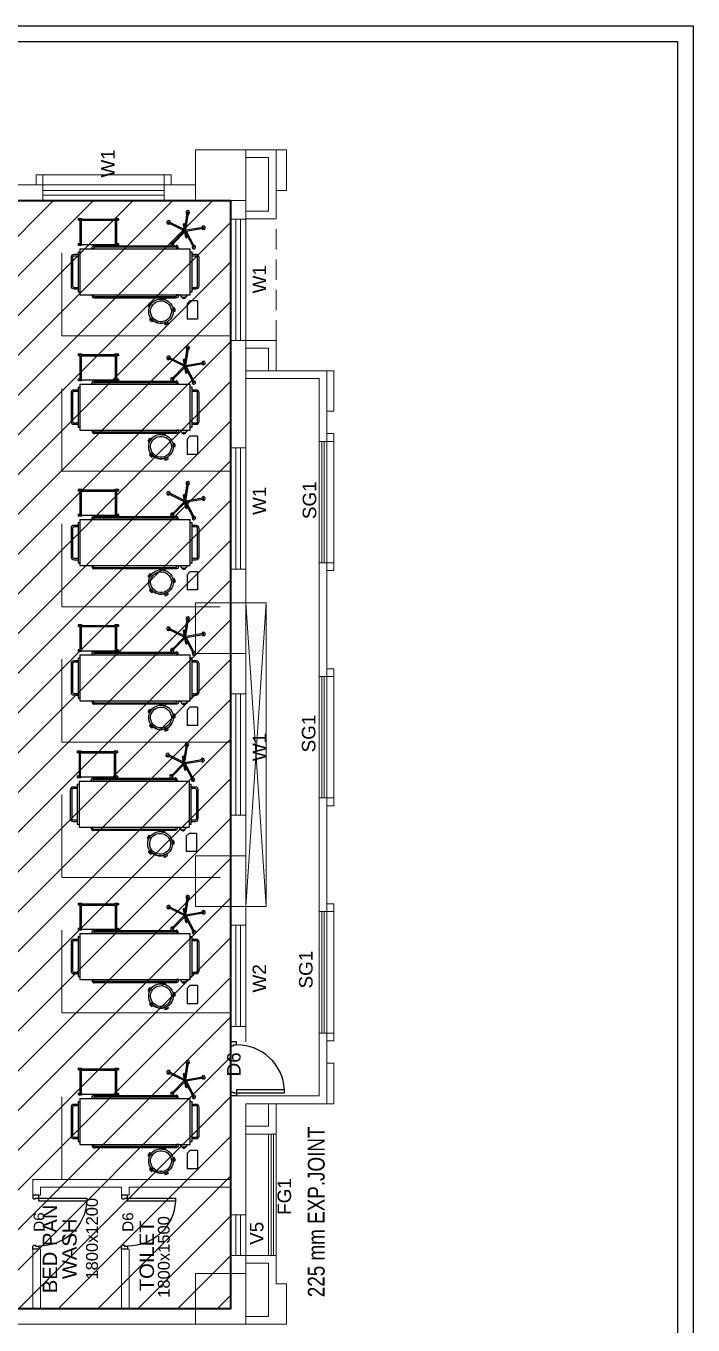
# Model space of a CAD drawing. Extents: x 3550807 to 4078732, y -628171 to -515859.
# Drawn here: x 3693303 to 3703187, y -538645 to -519387 of the extents above; entities that cross this region are included whole.
import ezdxf
from ezdxf.enums import TextEntityAlignment as Align

# ---------------------------------------------------------------- set-up
doc = ezdxf.new("R2010")
doc.units = 0
doc.header["$LTSCALE"] = 6
doc.header["$MEASUREMENT"] = 0
doc.linetypes.add('HIDDEN', pattern=[0.375, 0.25, -0.125])
doc.layers.get('0').update_dxf_attribs({"linetype": 'CONTINUOUS'})
doc.layers.add('Bed', color=33, linetype='CONTINUOUS')
doc.layers.add('DOOR', color=44, linetype='CONTINUOUS')
doc.layers.add('D.F', color=251, linetype='CONTINUOUS', lineweight=5)
doc.layers.add('WALL', color=10, linetype='CONTINUOUS', lineweight=35)
doc.styles.add('ARI', font='arial.ttf')
doc.styles.add('ARIAL', font='arial.ttf')
doc.linetypes.add('ZIGZAG', pattern='A,0.0001,-0.2,[131,ltypeshp.shx,S=0.2,R=0,X=-0.2,Y=0],-0.4,[131,ltypeshp.shx,S=0.2,R=180,X=0.2,Y=0],-0.2', length=0.8001)

# ---------------------------------------------------------------- blocks, each defined once
blk = doc.blocks.new('A$C6969112B')
at = {"layer": 'Bed', "color": 8}
for p, q in [((1421, 1704), (1464, 1956)), ((1438, 1701), (1481, 1953)), ((387, 1872), (116, 1872)), ((116, 1872), (116, 1719)), ((343, 1719), (387, 1762)), ((387, 1872), (387, 1762)), ((478, 1766), (1160, 1766)), ((478, 131), (478, 1766)), ((521, 1793), (1116, 1793)), ((521, 1766), (521, 1793)), ((1116, 1766), (1116, 1793)), ((1160, 131), (1160, 1766)), ((1374, 1709), (1186, 1807)), ((1421, 1704), (1194, 1823)), ((1438, 1701), (1691, 1738)), ((343, 1719), (116, 1719)), ((428, 1689), (478, 1729)), ((428, 1654), (478, 1615)), ((432, 1559), (432, 1557)), ((434, 343), (434, 1557)), ((451, 343), (451, 1557)), ((453, 1559), (453, 1557)), ((476, 1595), (476, 1561)), ((1162, 1595), (1162, 1561)), ((1185, 1559), (1185, 1557)), ((1186, 343), (1186, 1557)), ((1204, 343), (1204, 1557)), ((1205, 1559), (1205, 1557)), ((1409, 1685), (1229, 1510)), ((1425, 1676), (1242, 1497)), ((1324, 1707), (1324, 1710)), ((1329, 1699), (1522, 1666)), ((1332, 1716), (1525, 1683)), ((1340, 1697), (1343, 1714)), ((1425, 1676), (1538, 1447)), ((1443, 1679), (1554, 1454)), ((1483, 1690), (1694, 1721)), ((1512, 1667), (1515, 1685)), ((1530, 1671), (1531, 1675)), ((55, 1439), (34, 1391)), ((54, 1382), (34, 1391)), ((75, 1430), (54, 1382)), ((75, 1430), (55, 1439)), ((72, 1402), (64, 1406)), ((229, 1539), (227, 1517)), ((227, 1517), (279, 1511)), ((229, 1539), (281, 1533)), ((281, 1533), (279, 1511)), ((429, 1399), (408, 1396)), ((408, 1396), (414, 1344)), ((429, 1399), (436, 1347)), ((76, 1196), (91, 1212)), ((116, 1161), (76, 1196)), ((130, 1178), (91, 1212)), ((120, 1198), (114, 1191)), ((116, 1161), (130, 1178)), ((347, 1187), (301, 1160)), ((313, 1141), (301, 1160)), ((358, 1168), (313, 1141)), ((358, 1168), (347, 1187)), ((436, 1347), (414, 1344)), ((1234, 703), (1212, 703)), ((1212, 703), (1212, 650)), ((1223, 650), (1212, 650)), ((1223, 131), (1223, 676)), ((1223, 676), (1594, 676)), ((1223, 659), (1577, 659)), ((1234, 703), (1234, 676)), ((1577, 659), (1577, 148)), ((1605, 703), (1583, 703)), ((1583, 703), (1583, 676)), ((1594, 676), (1594, 131)), ((1605, 650), (1594, 650)), ((1605, 703), (1605, 650)), ((432, 340), (432, 343)), ((453, 340), (453, 343)), ((476, 304), (476, 339)), ((1162, 304), (1162, 339)), ((1185, 340), (1185, 343)), ((1205, 340), (1205, 343)), ((1160, 131), (478, 131)), ((521, 105), (521, 131)), ((1116, 105), (521, 105)), ((1116, 105), (1116, 131)), ((1223, 157), (1212, 157)), ((1212, 157), (1212, 105)), ((1234, 105), (1212, 105)), ((1577, 148), (1223, 148)), ((1594, 131), (1223, 131)), ((1234, 131), (1234, 105)), ((1583, 131), (1583, 105)), ((1605, 105), (1583, 105)), ((1605, 157), (1594, 157)), ((1605, 157), (1605, 105))]:
    blk.add_line(p, q, dxfattribs=at)
for points in [[(565, 1793), (565, 1854, -0.414214), (608, 1897), (1029, 1897, -0.414214), (1073, 1854), (1073, 1793)], [(587, 1793), (587, 1854, -0.414214), (608, 1875), (1029, 1875, -0.414214), (1051, 1854), (1051, 1793)], [(476, 1593), (451, 1585, 0.318781), (430, 1563), (430, 1559), (455, 1559), (455, 1563), (476, 1563)], [(1162, 1593), (1186, 1585, -0.318781), (1208, 1563), (1208, 1559), (1182, 1559), (1182, 1563), (1162, 1563)], [(476, 307), (451, 314, -0.318781), (430, 336), (430, 340), (455, 340), (455, 336), (476, 336)], [(1162, 307), (1186, 314, 0.318781), (1208, 336), (1208, 340), (1182, 340), (1182, 336), (1162, 336)], [(1073, 105), (1073, 44, -0.414214), (1029, 0), (608, 0, -0.414214), (565, 44), (565, 105)], [(1051, 105), (1051, 44, -0.414214), (1029, 22), (608, 22, -0.414214), (587, 44), (587, 105)]]:
    blk.add_lwpolyline(points, format="xyb", dxfattribs=at)
for points in [[(432, 1557), (453, 1557)], [(476, 1595), (478, 1595)], [(476, 1561), (478, 1561)], [(1162, 1595), (1160, 1595)], [(1162, 1561), (1160, 1561)], [(1205, 1557), (1185, 1557)], [(432, 343), (453, 343)], [(476, 339), (478, 339)], [(476, 304), (478, 304)], [(1162, 339), (1160, 339)], [(1162, 304), (1160, 304)], [(1205, 343), (1185, 343)]]:
    blk.add_lwpolyline(points, dxfattribs=at)
blk.add_circle((435, 1672), 9.27, dxfattribs=at)
for centre, radius, start, end in [((441, 1672), 21.4, 125.427, 234.573), ((1289, 676), 80.7, 161.0754, 198.9246), ((1158, 676), 80.7, 0, 18.9246), ((1660, 676), 80.7, 161.0754, 180), ((1529, 676), 80.7, 341.0754, 18.9246), ((1289, 131), 80.7, 161.0754, 198.9246), ((1158, 131), 80.7, 341.0754, 0), ((1660, 131), 80.7, 180, 198.9246), ((1529, 131), 80.7, 341.0754, 18.9246)]:
    blk.add_arc(centre, radius, start, end, dxfattribs=at)
at = {"layer": 'Bed', "color": 8, "extrusion": (0, 0, -1)}
for centre, major_axis, start_param, end_param in [((1474, 1962), (18.5, 18.5), 2.86537, 8.468881), ((1471, 1955), (4.94, 4.94), 4.096329, 5.660611), ((1427, 1691), (194, 194), -0.622575, -0.609545), ((1474, 1954), (4.94, 4.94), -0.609545, 0.954736), ((1184, 1818), (18.5, 18.5), 1.608733, 7.212244), ((1189, 1814), (4.94, 4.94), 2.839692, 4.403974), ((1427, 1691), (194, 194), 4.403974, 4.417003), ((1191, 1817), (4.94, 4.94), 4.417003, 5.981285), ((1699, 1730), (18.5, 18.5), 4.122007, 9.725518), ((1692, 1731), (4.94, 4.94), -0.930219, 0.634062), ((247, 1460), (-57.1, 57.1), 0.565907, 1.226501), ((1331, 1705), (4.94, 4.94), 2.525533, 4.096329), ((1331, 1709), (4.94, 4.94), 4.096329, 5.667125), ((1523, 1672), (4.94, 4.94), 0.954736, 2.525533), ((1524, 1676), (4.94, 4.94), -0.61606, 0.954736), ((1693, 1728), (4.94, 4.94), 0.647092, 2.211374), ((1427, 1691), (-194, 194), 2.204859, 2.217888), ((114, 1384), (-57.1, 57.1), 5.588367, 6.248962), ((232, 1332), (-182, 20), -0.000636, 6.282549), ((232, 1332), (-123, 123), 4.624291, 5.911682), ((-5, 1437), (-57.1, 57.1), 2.446775, 3.107369), ((232, 1332), (-154, 17), -0.00023, 6.282955), ((261, 1590), (-57.1, 57.1), 3.707499, 4.368094), ((487, 1380), (-57.1, 57.1), 5.038602, 5.699197), ((357, 1363), (-57.1, 57.1), 1.897009, 2.557604), ((1230, 1499), (18.5, 18.5), 0.352096, 5.955607), ((1234, 1505), (4.94, 4.94), 3.160366, 4.724648), ((1427, 1691), (-194, 194), 4.718133, 4.731162), ((1237, 1502), (4.94, 4.94), 1.583055, 3.147337), ((1549, 1444), (18.5, 18.5), -0.904541, 4.69897), ((1544, 1450), (4.94, 4.94), 1.903729, 3.468011), ((1427, 1691), (194, 194), 1.8907, 1.903729), ((1547, 1451), (4.94, 4.94), 0.326418, 1.8907), ((146, 1236), (-57.1, 57.1), 4.308534, 4.969129), ((61, 1137), (-57.1, 57.1), 1.166941, 1.827536), ((363, 1107), (-57.1, 57.1), 6.205277, 6.865872), ((296, 1220), (-57.1, 57.1), 3.063684, 3.724279)]:
    blk.add_ellipse(centre, major_axis=major_axis, ratio=1, start_param=start_param, end_param=end_param, dxfattribs=at)
blk = doc.blocks.new('1000')
at = {"layer": 'DOOR', "color": 8}
for p, q in [((0, -111, 0), (0, 0)), ((0, 0), (55, 0, 0)), ((945, 0, 0), (945, -2, 0)), ((1000, 0), (945, 0, 0)), ((1000, -111, 0), (1000, 0)), ((55, -111, 0), (0, -111, 0)), ((55, 0, 0), (55, -3, 0)), ((70, -55, 0), (55, -55, 0)), ((55, -55, 0), (55, -111, 0)), ((55, -111, 0), (55, -1001, 0)), ((111, -111, 0), (55, -111, 0)), ((70, -15, 0), (68, -15, 0)), ((70, -15, 0), (70, -55, 0)), ((111, -1001, 0), (111, -111, 0)), ((930, -15, 0), (930, -55, 0)), ((930, -15, 0), (932, -15, 0)), ((930, -55, 0), (945, -55, 0)), ((945, -55, 0), (945, -111, 0)), ((945, -111, 0), (1000, -111, 0)), ((55, -1001, 0), (111, -1001, 0))]:
    blk.add_line(p, q, dxfattribs=at)
for centre, major_axis, ratio, start_param, end_param in [((55, -15, 0), (-8.84, 8.84, 0), 1, 3.926897, 5.497693), ((71, -128, 0), (597, 637, 0), 0.999944, 3.940126, 5.484659), ((945, -15, 0), (-8.84, 8.84, 0), 1, -0.785492, 0.785304)]:
    blk.add_ellipse(centre, major_axis=major_axis, ratio=ratio, start_param=start_param, end_param=end_param, dxfattribs=at)
blk = doc.blocks.new('1232')
at = {"layer": 'D.F', "linetype": 'ByBlock'}
h = blk.add_hatch(dxfattribs=at)
h.set_pattern_fill('ANSI31', color=8, scale=3333, style=0)
h.set_pattern_definition([(45, (-3036872.2, 733413.8), (-294.59836, 294.59836), [])])
h.paths.add_polyline_path([(-520, 15910.2), (5810, 15910.2), (5810, -519.8), (-520, -519.8)])
at = {"layer": 'D.F', "color": 8, "linetype": 'ByBlock'}
for p, q in [((6040, 16660.2), (6640, 16660.2)), ((6490, 15635.5, -188437.6), (6490, 16660.2, -101230.8)), ((6640, 16060.2, -152397.2), (6640, 16660.2, -101230.8)), ((6040, 16545.2), (6375, 16545.2)), ((6375, 15750.5, -188437.6), (6375, 16545.2, -101230.8)), ((4830, 16290.2, -101230.8), (3030, 16290.2, -101230.8)), ((6490, 16060.2), (6640, 16060.2)), ((6040, 15750.5, -87206.9), (6375, 15750.5, -169035.1)), ((6040, 15635.5, -87206.9), (6490, 15635.5, -188437.6)), ((6040, 13835.2, 4.1), (6490, 13835.2, -101226.7)), ((6040, 13720.2, 4.1), (6375, 13720.2, -81824.1)), ((6375, 13385.2, -101228.4), (6375, 13720.2, -101226.7)), ((6490, 13385.2, -101228.5), (6490, 13835.2, -101226.7)), ((6040, 13385.2, -101230.8), (7240, 13385.2, -101230.8)), ((7240, 13385.2), (7240, 2520.2)), ((6040, 13270.2, -101230.8), (7125, 13270.2, -101230.8)), ((7125, 13270.2), (7125, 2635.2)), ((7240, 12338, -101230.8), (7125, 12338)), ((7340, 12338), (7340, 10538)), ((7240, 8852.7, -101230.8), (7125, 8852.7)), ((7340, 8852.7), (7340, 7052.7)), ((7340, 5367.6), (7340, 3567.6)), ((7240, 3567.6, -101230.8), (7125, 3567.6)), ((5810, 2635.2, -101230.8), (7125, 2635.2, -101230.8)), ((6040, 2520.2, -101230.8), (7240, 2520.2, -101230.8)), ((6375, 2520.2, -101228.4), (6375, 2185.2, -101226.7)), ((6490, 2520.2, -101228.5), (6490, 2070.2, -101226.7)), ((6040, 2185.2, 4.1), (6375, 2185.2, -81824.1)), ((6040, 2070.2, 4.1), (6490, 2070.2, -101226.7)), ((6040, 270.2, 4.1), (6490, 270.2, -101226.7)), ((6490, -149.8, -101228.4), (6490, 270.2, -101226.7)), ((6040, 155.2, 4.1), (6375, 155.2, -81824.1)), ((6375, -634.8, -101230.8), (6375, 155.2, -101226.7)), ((6490, -149.8, -101230.8), (6640, -149.8, -101230.8)), ((6640, -749.8, -253628), (6640, -149.8, -202461.5)), ((6040, -634.8, -101230.8), (6375, -634.8, -101230.8)), ((6040, -749.8, -101230.8), (6490, -749.8, -101230.8)), ((6490, -749.8, -101230.8), (6640, -749.8, -101230.8))]:
    blk.add_line(p, q, dxfattribs=at)
at = {"layer": 'D.F', "color": 8, "lineweight": 0}
for p, q in [((5290, 16140.2), (0, 16140.2)), ((5290, 15910.2), (0, 15910.2)), ((5810, 9945), (5810, 15910.2)), ((6040, 9945), (6040, 15910.2)), ((5810, 6195.2), (5810, 9195.2)), ((6040, 6195.2), (6040, 9195.2)), ((5810, 5445), (5810, 3435.2)), ((6040, 5445), (6040, 3435.2)), ((5810, 2635.2), (5810, 0)), ((6040, 2520.2), (6040, 0)), ((2880, 1165.2), (2880, 1395.2)), ((5810, 1395.2), (2880, 1395.2)), ((2995, 1165.2), (2880, 1165.2)), ((2995, 1165.2), (2995, 1280.2)), ((4195, 1280.2), (2995, 1280.2)), ((4195, 1165.2), (4195, 1280.2)), ((4310, 1165.2), (4195, 1165.2)), ((4310, 1165.2), (4310, 1280.2)), ((5810, 1280.2), (4310, 1280.2)), ((2995, 365.2), (2880, 365.2)), ((2880, -519.8), (2880, 365.2)), ((2995, -519.8), (2995, 365.2)), ((4310, 365.2), (4195, 365.2)), ((4195, -519.8), (4195, 365.2)), ((4310, -519.8), (4310, 365.2)), ((0, -519.8), (5290, -519.8)), ((0, -749.8), (5290, -749.8))]:
    blk.add_line(p, q, dxfattribs=at)
at = {"layer": 'D.F', "color": 8, "linetype": 'HIDDEN', "ltscale": 200}
for p, q in [((6490, 13385.2, -101230.8), (6490, 15635.5, -101230.8)), ((6490, 2070.2, -101226.7), (6490, 270.2, -101226.7))]:
    blk.add_line(p, q, dxfattribs=at)
at = {"layer": 'D.F', "color": 8}
for points in [[(5290, 15910.2), (6040, 15910.2), (6040, 16660.2), (5290, 16660.2)], [(5290, 9195), (6040, 9195), (6040, 9945), (5290, 9945)], [(5290, 6195), (6040, 6195), (6040, 5445), (5290, 5445)], [(6040, 0), (6040, -750), (5290, -750), (5290, 0)]]:
    blk.add_lwpolyline(points, close=True, dxfattribs=at)
at = {"layer": 'D.F', "color": 8, "linetype": 'ByBlock'}
for points, elevation in [([(3030, 16140.2), (3030, 16290.2), (2930, 16290.2), (2930, 16140.2)], -101230.8), ([(4930, 16140.2), (4930, 16290.2), (4830, 16290.2), (4830, 16140.2)], -101230.8), ([(7240, 13385.2), (7340, 13385.2), (7340, 12785.6), (7240, 12785.6)], -202461.5), ([(7240, 12338), (7340, 12338), (7340, 12453), (7240, 12453)], -101230.8), ([(6340, 9945), (6040, 5445)], 27934.8), ([(6340, 5445), (6040, 9945)], 27934.8), ([(7240, 8852.7), (7340, 8852.7), (7340, 8967.7), (7240, 8967.7)], -101230.8), ([(7240, 3452.6), (7340, 3452.6), (7340, 3567.6), (7240, 3567.6)], -101230.8), ([(7240, 3120.2), (7340, 3120.2), (7340, 2520.2), (7240, 2520.2)], -101230.8)]:
    blk.add_lwpolyline(points, dxfattribs=dict(at, elevation=elevation))
at = {"layer": 'D.F', "color": 8, "linetype": 'Continuous'}
for points in [[(3030, 16140.2), (3030, 15910.2), (4830, 15910.2), (4830, 16140.2)], [(3030, 16060.2), (3030, 15990.2), (4830, 15990.2), (4830, 16060.2)], [(7200, 12338), (7165, 12338), (7165, 10538), (7200, 10538)], [(6040, 10445), (5810, 10445), (5810, 12245), (6040, 12245)], [(5960, 10445), (5890, 10445), (5890, 12245), (5960, 12245)], [(7200, 8852.7), (7165, 8852.7), (7165, 7052.7), (7200, 7052.7)], [(6040, 6795.2), (5810, 6795.2), (5810, 8595.2), (6040, 8595.2)], [(5960, 6795.2), (5890, 6795.2), (5890, 8595.2), (5960, 8595.2)], [(7200, 5367.6), (7165, 5367.6), (7165, 3567.6), (7200, 3567.6)], [(6040, 3665.2), (5810, 3665.2), (5810, 5165.2), (6040, 5165.2)], [(5960, 3665.2), (5890, 3665.2), (5890, 5165.2), (5960, 5165.2)]]:
    blk.add_lwpolyline(points, close=True, dxfattribs=at)
for points, elevation in [([(6040, 15635.2), (5810, 15635.2), (5810, 13835.2), (6040, 13835.2)], 4.1), ([(5960, 15635.2), (5890, 15635.2), (5890, 13835.2), (5960, 13835.2)], 4.1), ([(6450, 2070.2), (6415, 2070.2), (6415, 270.2), (6450, 270.2)], -101227.2), ([(5810, 270.2), (6040, 270.2), (6040, 870.2), (5810, 870.2)], 4.1), ([(5810, 270.2), (6040, 270.2), (6040, 870.2), (5810, 870.2)], 4.1), ([(5890, 270.2), (5960, 270.2), (5960, 870.2), (5890, 870.2)], 4.1), ([(5890, 270.2), (5960, 270.2), (5960, 870.2), (5890, 870.2)], 4.1)]:
    blk.add_lwpolyline(points, close=True, dxfattribs=dict(at, elevation=elevation))
at = {"layer": 'D.F', "color": 8, "linetype": 'ZIGZAG', "ltscale": 10, "flags": 128}
for points in [[(5810, 13902.7), (3310.5, 13902.7), (3310.5, 15131.4)], [(5810, 11895.2), (3310.5, 11895.2), (3310.5, 13123.9)], [(5660, 9887.7), (3310.5, 9887.7), (3310.5, 11116.4)], [(5810, 7880.2), (3310.5, 7880.2), (3310.5, 9108.9)], [(5660, 5872.7), (3310.5, 5872.7), (3310.5, 7101.4)], [(5810, 3869.2), (3310.5, 3865.2), (3310.5, 5093.9)], [(5810, 1395.2), (3310.5, 1395.2), (3310.5, 2623.9)]]:
    blk.add_lwpolyline(points, dxfattribs=at)
at = {"layer": 'D.F', "color": 8, "linetype": 'ByBlock'}
for points in [[(7125, 12338), (7125, 10538), (7240, 10538), (7240, 12338)], [(7125, 8852.7), (7125, 7052.7), (7240, 7052.7), (7240, 8852.7)], [(7125, 5367.6), (7125, 3567.6), (7240, 3567.6), (7240, 5367.6)]]:
    blk.add_lwpolyline(points, close=True, dxfattribs=at)
for points in [[(7240, 12338), (7340, 12338), (7340, 12453), (7240, 12453)], [(7240, 10423), (7340, 10423), (7340, 10538), (7240, 10538)], [(7240, 8852.7), (7340, 8852.7), (7340, 8967.7), (7240, 8967.7)], [(7240, 6937.7), (7340, 6937.7), (7340, 7052.7), (7240, 7052.7)], [(7240, 5367.6), (7340, 5367.6), (7340, 5482.6), (7240, 5482.6)], [(7240, 3452.6), (7340, 3452.6), (7340, 3567.6), (7240, 3567.6)]]:
    blk.add_lwpolyline(points, dxfattribs=at)
for points, elevation in [([(6040, 5445), (6040, 9945), (6340, 9945), (6340, 5445)], 27934.8), ([(6375, 2070.2), (6375, 270.2), (6490, 270.2), (6490, 2070.2)], -101227.2)]:
    blk.add_lwpolyline(points, close=True, dxfattribs=dict(at, elevation=elevation))
at = {"layer": 'WALL', "color": 8, "linetype": 'ByBlock'}
blk.add_lwpolyline([(-520, 15910.2), (5810, 15910.2), (5810, -519.8), (-520, -519.8)], close=True, dxfattribs=at)
at = {"layer": 'D.F', "color": 8, "xscale": -1, "rotation": 270}
for p in [(3448.8, 14034.5), (3448.8, 12027), (3448.8, 10019.5), (3448.8, 8012), (3435.6, 6140.6), (3448.8, 3883.3), (3448.8, 1436.8)]:
    blk.add_blockref('A$C6969112B', p, dxfattribs=at)
at = {"layer": 'D.F', "color": 8, "linetype": 'Continuous'}
for p, xscale, yscale, zscale, rotation in [((5810, 2635.2, -101230.8), 0.7999999984167698, 0.7999999984167698, 0.7999999984167698, 90.0000132735122), ((2880, 1165.2), -0.7999999988824318, 0.7999999986495823, 0.7999999999883585, 89.99998672648765), ((4195, 1165.2), -0.7999999988824318, 0.7999999986495823, 0.7999999999883585, 89.99998672648765)]:
    blk.add_blockref('1000', p, dxfattribs=dict(at, xscale=xscale, yscale=yscale, zscale=zscale, rotation=rotation))
at = {"layer": 'D.F', "color": 8, "style": 'ARIAL', "width": 1}
for s, height, p in [('W1', 200, (4094.2, 16250.1)), ('W1', 200, (6339.5, 14532.7, 4.1)), ('W1', 200, (6339.5, 11248.3)), ('SG1', 200, (7081.1, 11186.3)), ('SG1', 200, (7068.7, 7727.9)), ('W1', 200, (6339.5, 7598.4)), ('SG1', 200, (7027.6, 4228.2)), ('W2', 200, (6339.5, 4168.5)), ('D6', 200, (5960.2, 2924.2, -202461.5)), ('FG1', 200, (6708.5, 871.6)), ('D6', 161.2, (3055.2, 620.7)), ('D6', 161.2, (4370.2, 620.7)), ('V5', 200, (6298.5, 427.5, 4.1)), ('V5', 200, (6298.5, 427.5, 4.1))]:
    blk.add_text(s, height=height, rotation=90, dxfattribs=at).set_placement(p)
at = {"layer": 'D.F', "color": 8, "style": 'ARI', "width": 0.8}
blk.add_text('225 mm EXP.JOINT', height=250, rotation=90, dxfattribs=at).set_placement((7281.1, -349, 101230.8), align=Align.BOTTOM_LEFT)
at = {"layer": 'D.F', "color": 8, "linetype": 'Continuous', "style": 'ARIAL'}
for s, p in [('BED PAN', (3306.9, 367.5, 0)), ('WASH', (3596, 367.5, 0)), ('TOILET', (4741.9, 263.5, 101230.8))]:
    blk.add_text(s, height=214.29, rotation=90, dxfattribs=at).set_placement(p, align=Align.BOTTOM_CENTER)
for s, p in [('1800x1200', (3670.7, 518, 0)), ('1800x1500', (4735.2, 247.6, 101230.8))]:
    blk.add_text(s, height=175, rotation=90, dxfattribs=at).set_placement(p, align=Align.TOP_CENTER)

msp = doc.modelspace()

# ---------------------------------------------------------------- linework, layer by layer
for points in [[(3703186.6, -519387.1), (3703186.6, -551398.5), (3658105.4, -551398.5), (3658105.4, -519387.1)], [(3702954.8, -519618.9), (3702954.8, -551166.7), (3658337.2, -551166.7), (3658337.2, -519618.9)]]:
    msp.add_lwpolyline(points, close=True)

# ---------------------------------------------------------------- block references
at = {"linetype": 'ByBlock'}
msp.add_blockref('1232', (3690522.4, -537884), dxfattribs=at)

doc.saveas('drawing.dxf')
